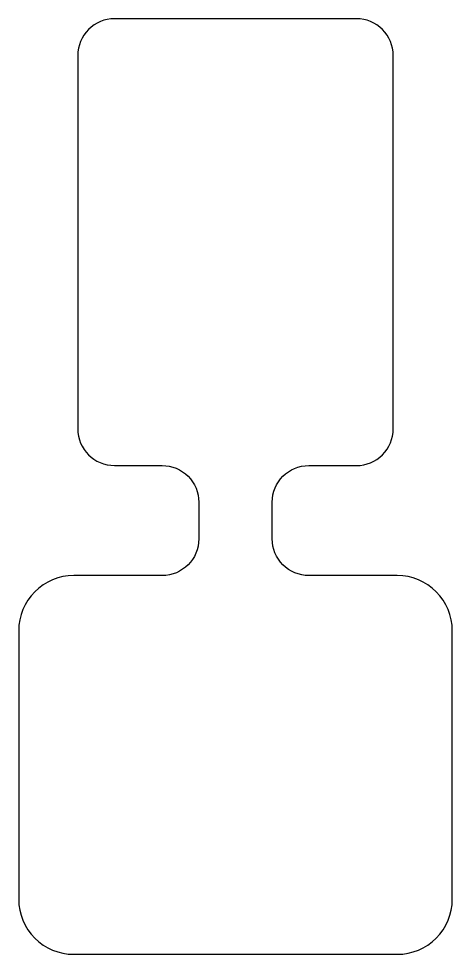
# Model space of a CAD drawing. Header units: millimetres. Extents: x -3 to 3, y 1.7 to 14.5.
import ezdxf

# ---------------------------------------------------------------- set-up
doc = ezdxf.new("R2010")
doc.units = ezdxf.units.MM
doc.layers.add('pixel_electrodes_small_upper_4', color=4, linetype='Continuous')

msp = doc.modelspace()

# ---------------------------------------------------------------- linework, layer by layer
at = {"layer": 'pixel_electrodes_small_upper_4'}
msp.add_lwpolyline([(-1.65, 8.411), (-1, 8.411, -0.414214), (-0.5, 7.911), (-0.5, 7.411, -0.414213), (-1, 6.911), (-2.205, 6.911, 0.414214), (-2.955, 6.161), (-2.955, 2.5, 0.414214), (-2.205, 1.75), (2.205, 1.75, 0.414214), (2.955, 2.5), (2.955, 6.161, 0.414214), (2.205, 6.911), (1, 6.911, -0.414214), (0.5, 7.411), (0.5, 7.911, -0.414213), (1, 8.411), (1.65, 8.411, 0.414214), (2.15, 8.911), (2.15, 14, 0.414214), (1.65, 14.5), (-1.65, 14.5, 0.414214), (-2.15, 14), (-2.15, 8.911, 0.414213)], format="xyb", close=True, dxfattribs=at)

doc.saveas('drawing.dxf')
